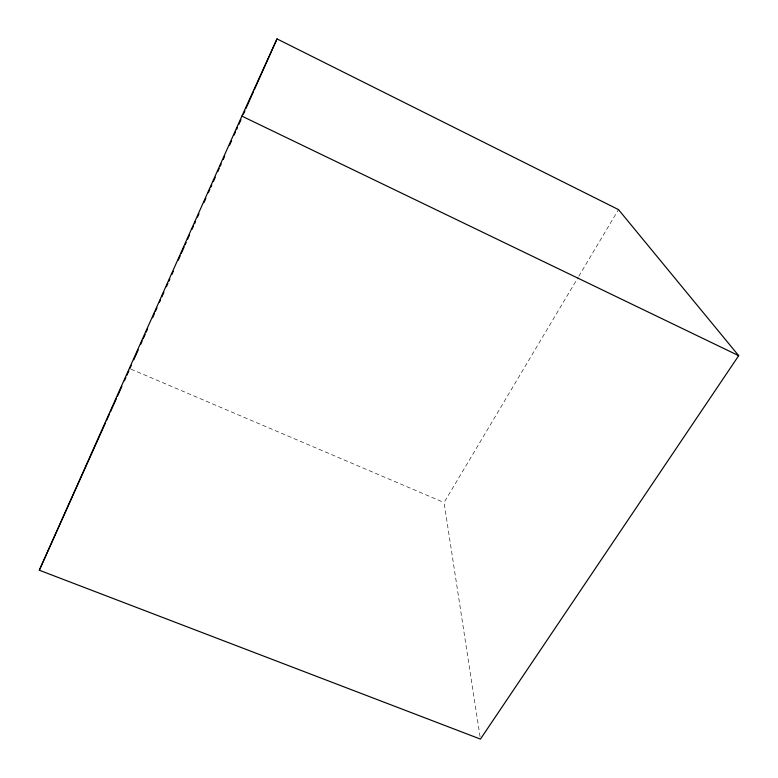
<?xml version="1.0" encoding="UTF-8"?>
<svg xmlns="http://www.w3.org/2000/svg" width="778" height="778" viewBox="0 0 778 778"><rect width="100%" height="100%" fill="white"/><g stroke="black" fill="none" stroke-linecap="round" stroke-linejoin="round"><path stroke-width="0.58" stroke-dasharray="3.89 2.92" d="M480.065 736.698L444.063 502.53L578.142 277.357M578.764 276.316L618.491 209.603M130.957 369.132L444.063 502.53"/><path stroke-width="1.17" d="M39.308 570.225L241.88 116.117L277.017 38.9L618.491 209.603L738.692 355.672L480.434 739.1L39.308 570.225L105.468 422.921M129.838 368.655L131.326 365.339M133.797 359.806L138.241 349.847M140.711 344.314L142.189 340.988M143.171 338.78L145.155 334.355M146.138 332.138L147.626 328.822M152.556 317.755L154.54 313.33M155.522 311.112L157 307.796M159.471 302.263L160.463 300.045M161.941 296.729L163.915 292.304M166.385 286.771L167.873 283.445M168.855 281.237L169.847 279.02M171.821 274.595L173.299 271.279M178.24 260.212L180.214 255.787M181.206 253.57L184.172 246.937M185.154 244.72L186.146 242.503M187.624 239.186L189.599 234.762M192.069 229.228L193.547 225.912M194.539 223.694L195.531 221.487M197.505 217.052L198.983 213.736M203.924 202.669L205.898 198.244M208.368 192.711L209.846 189.394M210.838 187.177L211.82 184.969M213.308 181.644L215.282 177.219M217.752 171.685L219.231 168.369M220.223 166.152L221.205 163.944M223.179 159.519L224.667 156.193M229.607 145.126L231.581 140.701M234.052 135.168L235.53 131.852M236.522 129.634L237.504 127.427M238.992 124.101L240.966 119.676M243.436 114.142L244.914 110.826M245.906 108.609L253.307 92.018M254.299 89.801L277.017 38.9M106.46 420.713L109.445 414.061M110.447 411.844L116.408 398.56M117.41 396.342L121.883 386.374M124.373 380.841L125.861 377.515M126.853 375.297L128.847 370.873M241.88 116.117L738.692 355.672"/></g></svg>
